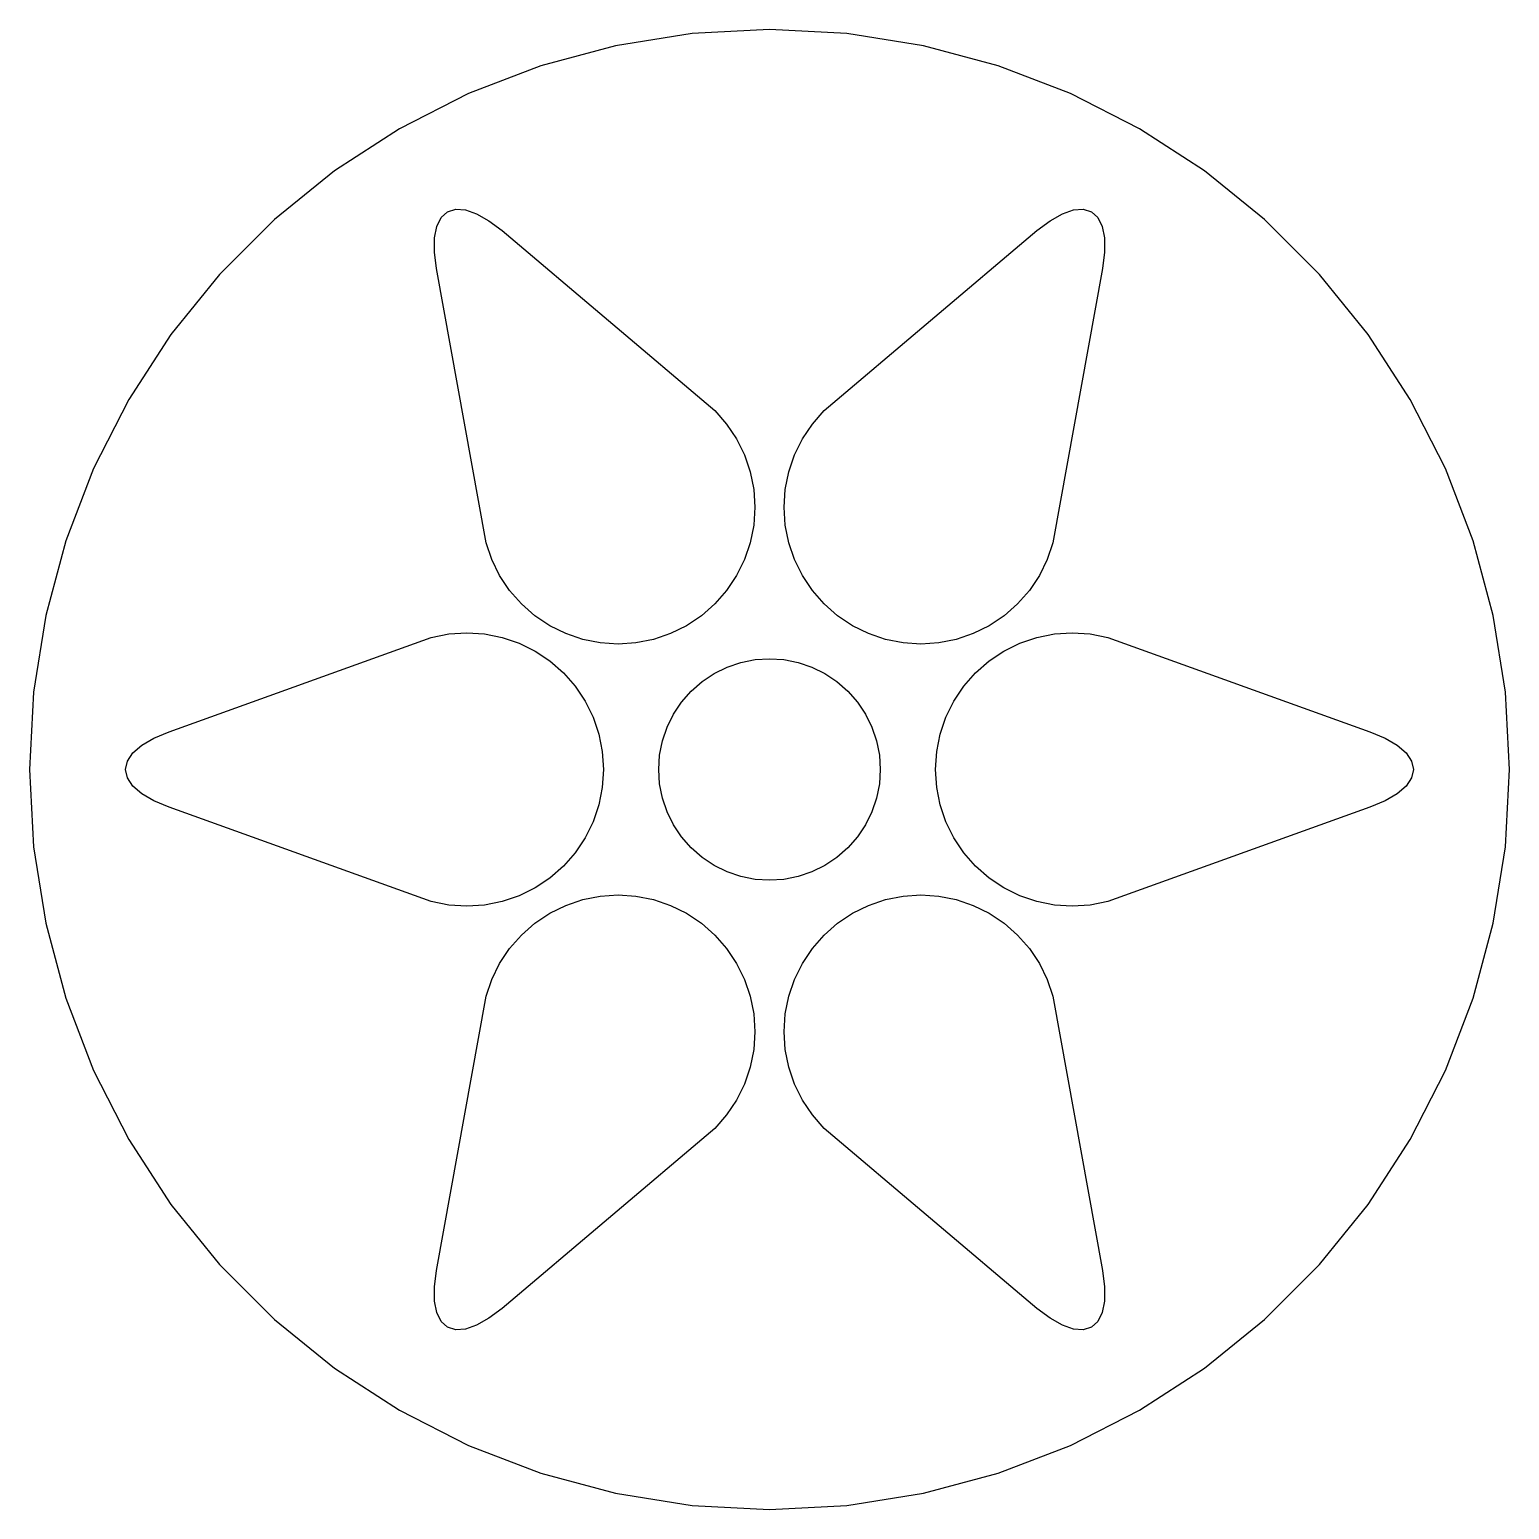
# Model space of a CAD drawing. Extents: x -241 to 241, y -212 to 212.
# Drawn here: x 43.7 to 106.5, y 138.5 to 201.3 of the extents above; entities that cross this region are included whole.
import ezdxf

# ---------------------------------------------------------------- set-up
doc = ezdxf.new("R2010")
doc.units = 0
doc.layers.add('LAYER_1', color=7, linetype='CONTINUOUS')

msp = doc.modelspace()

# ---------------------------------------------------------------- linework, layer by layer
at = {"layer": 'LAYER_1', "color": 64}
for points, knots in [([(102.2753, 185.5729), (102.2753, 185.5729), (103.7669, 182.646), (103.7669, 182.646), (103.7669, 182.646), (103.7669, 182.646), (104.9441, 179.5793), (104.9441, 179.5793), (104.9441, 179.5793), (104.9441, 179.5793), (105.7943, 176.4059), (105.7943, 176.4059), (105.7943, 176.4059), (105.7943, 176.4059), (106.3083, 173.1614), (106.3083, 173.1614), (106.3083, 173.1614), (106.3083, 173.1614), (106.4801, 169.8807), (106.4801, 169.8807), (106.4801, 169.8807), (106.4801, 169.8807), (106.3083, 166.6001), (106.3083, 166.6001), (106.3083, 166.6001), (106.3083, 166.6001), (105.7943, 163.3556), (105.7943, 163.3556), (105.7943, 163.3556), (105.7943, 163.3556), (104.9441, 160.1824), (104.9441, 160.1824), (104.9441, 160.1824), (104.9441, 160.1824), (103.7669, 157.1154), (103.7669, 157.1154), (103.7669, 157.1154), (103.7669, 157.1154), (102.2753, 154.1885), (102.2753, 154.1885), (102.2753, 154.1885), (102.2753, 154.1885), (100.486, 151.4335), (100.486, 151.4335), (100.486, 151.4335), (100.486, 151.4335), (98.4188, 148.8806), (98.4188, 148.8806), (98.4188, 148.8806), (98.4188, 148.8806), (96.0961, 146.5575), (96.0961, 146.5575), (96.0961, 146.5575), (96.0961, 146.5575), (93.543, 144.4901), (93.543, 144.4901), (93.543, 144.4901), (93.543, 144.4901), (90.7878, 142.7009), (90.7878, 142.7009), (90.7878, 142.7009), (90.7878, 142.7009), (87.8608, 141.2098), (87.8608, 141.2098), (87.8608, 141.2098), (87.8608, 141.2098), (84.7938, 140.0324), (84.7938, 140.0324), (84.7938, 140.0324), (84.7938, 140.0324), (81.6209, 139.182), (81.6209, 139.182), (81.6209, 139.182), (81.6209, 139.182), (78.376, 138.6682), (78.376, 138.6682), (78.376, 138.6682), (78.376, 138.6682), (75.0956, 138.4962), (75.0956, 138.4962), (75.0956, 138.4962), (75.0956, 138.4962), (71.8151, 138.6682), (71.8151, 138.6682), (71.8151, 138.6682), (71.8151, 138.6682), (68.5702, 139.182), (68.5702, 139.182), (68.5702, 139.182), (68.5702, 139.182), (65.3973, 140.0324), (65.3973, 140.0324), (65.3973, 140.0324), (65.3973, 140.0324), (62.3303, 141.2098), (62.3303, 141.2098), (62.3303, 141.2098), (62.3303, 141.2098), (59.4033, 142.7009), (59.4033, 142.7009), (59.4033, 142.7009), (59.4033, 142.7009), (56.6481, 144.4901), (56.6481, 144.4901), (56.6481, 144.4901), (56.6481, 144.4901), (54.0954, 146.5575), (54.0954, 146.5575), (54.0954, 146.5575), (54.0954, 146.5575), (51.7724, 148.8806), (51.7724, 148.8806), (51.7724, 148.8806), (51.7724, 148.8806), (49.7051, 151.4335), (49.7051, 151.4335), (49.7051, 151.4335), (49.7051, 151.4335), (47.9158, 154.1885), (47.9158, 154.1885), (47.9158, 154.1885), (47.9158, 154.1885), (46.4242, 157.1154), (46.4242, 157.1154), (46.4242, 157.1154), (46.4242, 157.1154), (45.247, 160.1824), (45.247, 160.1824), (45.247, 160.1824), (45.247, 160.1824), (44.3968, 163.3556), (44.3968, 163.3556), (44.3968, 163.3556), (44.3968, 163.3556), (43.8828, 166.6001), (43.8828, 166.6001), (43.8828, 166.6001), (43.8828, 166.6001), (43.711, 169.8807), (43.711, 169.8807), (43.711, 169.8807), (43.711, 169.8807), (43.8828, 173.1614), (43.8828, 173.1614), (43.8828, 173.1614), (43.8828, 173.1614), (44.3968, 176.4059), (44.3968, 176.4059), (44.3968, 176.4059), (44.3968, 176.4059), (45.247, 179.5793), (45.247, 179.5793), (45.247, 179.5793), (45.247, 179.5793), (46.4242, 182.646), (46.4242, 182.646), (46.4242, 182.646), (46.4242, 182.646), (47.9158, 185.5729), (47.9158, 185.5729), (47.9158, 185.5729), (47.9158, 185.5729), (49.7051, 188.3281), (49.7051, 188.3281), (49.7051, 188.3281), (49.7051, 188.3281), (51.7724, 190.8812), (51.7724, 190.8812), (51.7724, 190.8812), (51.7724, 190.8812), (54.0954, 193.2042), (54.0954, 193.2042), (54.0954, 193.2042), (54.0954, 193.2042), (56.6481, 195.2714), (56.6481, 195.2714), (56.6481, 195.2714), (56.6481, 195.2714), (59.4033, 197.0607), (59.4033, 197.0607), (59.4033, 197.0607), (59.4033, 197.0607), (62.3303, 198.552), (62.3303, 198.552), (62.3303, 198.552), (62.3303, 198.552), (65.3973, 199.7291), (65.3973, 199.7291), (65.3973, 199.7291), (65.3973, 199.7291), (68.5702, 200.5793), (68.5702, 200.5793), (68.5702, 200.5793), (68.5702, 200.5793), (71.8151, 201.0933), (71.8151, 201.0933), (71.8151, 201.0933), (71.8151, 201.0933), (75.0956, 201.2651), (75.0956, 201.2651), (75.0956, 201.2651), (75.0956, 201.2651), (78.376, 201.0933), (78.376, 201.0933), (78.376, 201.0933), (78.376, 201.0933), (81.6209, 200.5793), (81.6209, 200.5793), (81.6209, 200.5793), (81.6209, 200.5793), (84.7938, 199.7291), (84.7938, 199.7291), (84.7938, 199.7291), (84.7938, 199.7291), (87.8608, 198.552), (87.8608, 198.552), (87.8608, 198.552), (87.8608, 198.552), (90.7878, 197.0607), (90.7878, 197.0607), (90.7878, 197.0607), (90.7878, 197.0607), (93.543, 195.2714), (93.543, 195.2714), (93.543, 195.2714), (93.543, 195.2714), (96.0961, 193.2042), (96.0961, 193.2042), (96.0961, 193.2042), (96.0961, 193.2042), (98.4188, 190.8812), (98.4188, 190.8812), (98.4188, 190.8812), (98.4188, 190.8812), (100.486, 188.3281), (100.486, 188.3281), (100.486, 188.3281), (100.486, 188.3281), (102.2753, 185.5729), (102.2753, 185.5729)], [0, 0, 0, 0, 0.0163934, 0.0163934, 0.0163934, 0.0163934, 0.0327869, 0.0327869, 0.0327869, 0.0327869, 0.0491803, 0.0491803, 0.0491803, 0.0491803, 0.0655738, 0.0655738, 0.0655738, 0.0655738, 0.0819672, 0.0819672, 0.0819672, 0.0819672, 0.0983607, 0.0983607, 0.0983607, 0.0983607, 0.1147541, 0.1147541, 0.1147541, 0.1147541, 0.1311475, 0.1311475, 0.1311475, 0.1311475, 0.147541, 0.147541, 0.147541, 0.147541, 0.1639344, 0.1639344, 0.1639344, 0.1639344, 0.1803279, 0.1803279, 0.1803279, 0.1803279, 0.1967213, 0.1967213, 0.1967213, 0.1967213, 0.2131148, 0.2131148, 0.2131148, 0.2131148, 0.2295082, 0.2295082, 0.2295082, 0.2295082, 0.2459016, 0.2459016, 0.2459016, 0.2459016, 0.2622951, 0.2622951, 0.2622951, 0.2622951, 0.2786885, 0.2786885, 0.2786885, 0.2786885, 0.295082, 0.295082, 0.295082, 0.295082, 0.3114754, 0.3114754, 0.3114754, 0.3114754, 0.3278689, 0.3278689, 0.3278689, 0.3278689, 0.3442623, 0.3442623, 0.3442623, 0.3442623, 0.3606557, 0.3606557, 0.3606557, 0.3606557, 0.3770492, 0.3770492, 0.3770492, 0.3770492, 0.3934426, 0.3934426, 0.3934426, 0.3934426, 0.4098361, 0.4098361, 0.4098361, 0.4098361, 0.4262295, 0.4262295, 0.4262295, 0.4262295, 0.442623, 0.442623, 0.442623, 0.442623, 0.4590164, 0.4590164, 0.4590164, 0.4590164, 0.4754098, 0.4754098, 0.4754098, 0.4754098, 0.4918033, 0.4918033, 0.4918033, 0.4918033, 0.5081967, 0.5081967, 0.5081967, 0.5081967, 0.5245902, 0.5245902, 0.5245902, 0.5245902, 0.5409836, 0.5409836, 0.5409836, 0.5409836, 0.557377, 0.557377, 0.557377, 0.557377, 0.5737705, 0.5737705, 0.5737705, 0.5737705, 0.5901639, 0.5901639, 0.5901639, 0.5901639, 0.6065574, 0.6065574, 0.6065574, 0.6065574, 0.6229508, 0.6229508, 0.6229508, 0.6229508, 0.6393443, 0.6393443, 0.6393443, 0.6393443, 0.6557377, 0.6557377, 0.6557377, 0.6557377, 0.6721311, 0.6721311, 0.6721311, 0.6721311, 0.6885246, 0.6885246, 0.6885246, 0.6885246, 0.704918, 0.704918, 0.704918, 0.704918, 0.7213115, 0.7213115, 0.7213115, 0.7213115, 0.7377049, 0.7377049, 0.7377049, 0.7377049, 0.7540984, 0.7540984, 0.7540984, 0.7540984, 0.7704918, 0.7704918, 0.7704918, 0.7704918, 0.7868852, 0.7868852, 0.7868852, 0.7868852, 0.8032787, 0.8032787, 0.8032787, 0.8032787, 0.8196721, 0.8196721, 0.8196721, 0.8196721, 0.8360656, 0.8360656, 0.8360656, 0.8360656, 0.852459, 0.852459, 0.852459, 0.852459, 0.8688525, 0.8688525, 0.8688525, 0.8688525, 0.8852459, 0.8852459, 0.8852459, 0.8852459, 0.9016393, 0.9016393, 0.9016393, 0.9016393, 0.9180328, 0.9180328, 0.9180328, 0.9180328, 0.9344262, 0.9344262, 0.9344262, 0.9344262, 0.9508197, 0.9508197, 0.9508197, 0.9508197, 0.9672131, 0.9672131, 0.9672131, 0.9672131, 1, 1, 1, 1]), ([(70.1754, 175.3999), (70.1754, 175.3999), (70.894, 175.6439), (70.894, 175.6439), (70.894, 175.6439), (70.894, 175.6439), (71.5745, 175.9794), (71.5745, 175.9794), (71.5745, 175.9794), (71.5745, 175.9794), (72.2052, 176.401), (72.2052, 176.401), (72.2052, 176.401), (72.2052, 176.401), (72.776, 176.9012), (72.776, 176.9012), (72.776, 176.9012), (72.776, 176.9012), (73.2763, 177.472), (73.2763, 177.472), (73.2763, 177.472), (73.2763, 177.472), (73.6979, 178.1028), (73.6979, 178.1028), (73.6979, 178.1028), (73.6979, 178.1028), (74.0333, 178.7834), (74.0333, 178.7834), (74.0333, 178.7834), (74.0333, 178.7834), (74.2775, 179.502), (74.2775, 179.502), (74.2775, 179.502), (74.2775, 179.502), (74.4253, 180.2464), (74.4253, 180.2464), (74.4253, 180.2464), (74.4253, 180.2464), (74.475, 181.0033), (74.475, 181.0033), (74.475, 181.0033), (74.475, 181.0033), (74.4253, 181.7609), (74.4253, 181.7609), (74.4253, 181.7609), (74.4253, 181.7609), (74.2775, 182.5052), (74.2775, 182.5052), (74.2775, 182.5052), (74.2775, 182.5052), (74.0333, 183.2234), (74.0333, 183.2234), (74.0333, 183.2234), (74.0333, 183.2234), (73.6979, 183.9042), (73.6979, 183.9042), (73.6979, 183.9042), (73.6979, 183.9042), (73.2763, 184.535), (73.2763, 184.535), (73.2763, 184.535), (73.2763, 184.535), (72.776, 185.1054), (72.776, 185.1054), (72.776, 185.1054), (72.776, 185.1054), (63.7506, 192.7385), (63.7506, 192.7385), (63.7506, 192.7385), (63.7506, 192.7385), (63.1946, 193.1601), (63.1946, 193.1601), (63.1946, 193.1601), (63.1946, 193.1601), (62.6735, 193.456), (62.6735, 193.456), (62.6735, 193.456), (62.6735, 193.456), (62.1991, 193.6197), (62.1991, 193.6197), (62.1991, 193.6197), (62.1991, 193.6197), (61.7838, 193.6469), (61.7838, 193.6469), (61.7838, 193.6469), (61.7838, 193.6469), (61.4378, 193.5368), (61.4378, 193.5368), (61.4378, 193.5368), (61.4378, 193.5368), (61.1693, 193.292), (61.1693, 193.292), (61.1693, 193.292), (61.1693, 193.292), (60.9852, 192.9188), (60.9852, 192.9188), (60.9852, 192.9188), (60.9852, 192.9188), (60.8899, 192.4264), (60.8899, 192.4264), (60.8899, 192.4264), (60.8899, 192.4264), (60.8857, 191.827), (60.8857, 191.827), (60.8857, 191.827), (60.8857, 191.827), (60.9725, 191.1348), (60.9725, 191.1348), (60.9725, 191.1348), (60.9725, 191.1348), (63.0704, 179.502), (63.0704, 179.502), (63.0704, 179.502), (63.0704, 179.502), (63.3142, 178.7834), (63.3142, 178.7834), (63.3142, 178.7834), (63.3142, 178.7834), (63.6497, 178.1028), (63.6497, 178.1028), (63.6497, 178.1028), (63.6497, 178.1028), (64.0716, 177.472), (64.0716, 177.472), (64.0716, 177.472), (64.0716, 177.472), (64.5718, 176.9012), (64.5718, 176.9012), (64.5718, 176.9012), (64.5718, 176.9012), (65.1423, 176.401), (65.1423, 176.401), (65.1423, 176.401), (65.1423, 176.401), (65.7734, 175.9794), (65.7734, 175.9794), (65.7734, 175.9794), (65.7734, 175.9794), (66.4539, 175.6439), (66.4539, 175.6439), (66.4539, 175.6439), (66.4539, 175.6439), (67.1725, 175.3999), (67.1725, 175.3999), (67.1725, 175.3999), (67.1725, 175.3999), (67.9165, 175.252), (67.9165, 175.252), (67.9165, 175.252), (67.9165, 175.252), (68.6739, 175.2023), (68.6739, 175.2023), (68.6739, 175.2023), (68.6739, 175.2023), (69.431, 175.252), (69.431, 175.252), (69.431, 175.252), (69.431, 175.252), (70.1754, 175.3999), (70.1754, 175.3999)], [0, 0, 0, 0, 0.0243902, 0.0243902, 0.0243902, 0.0243902, 0.0487805, 0.0487805, 0.0487805, 0.0487805, 0.0731707, 0.0731707, 0.0731707, 0.0731707, 0.097561, 0.097561, 0.097561, 0.097561, 0.1219512, 0.1219512, 0.1219512, 0.1219512, 0.1463415, 0.1463415, 0.1463415, 0.1463415, 0.1707317, 0.1707317, 0.1707317, 0.1707317, 0.195122, 0.195122, 0.195122, 0.195122, 0.2195122, 0.2195122, 0.2195122, 0.2195122, 0.2439024, 0.2439024, 0.2439024, 0.2439024, 0.2682927, 0.2682927, 0.2682927, 0.2682927, 0.2926829, 0.2926829, 0.2926829, 0.2926829, 0.3170732, 0.3170732, 0.3170732, 0.3170732, 0.3414634, 0.3414634, 0.3414634, 0.3414634, 0.3658537, 0.3658537, 0.3658537, 0.3658537, 0.3902439, 0.3902439, 0.3902439, 0.3902439, 0.4146341, 0.4146341, 0.4146341, 0.4146341, 0.4390244, 0.4390244, 0.4390244, 0.4390244, 0.4634146, 0.4634146, 0.4634146, 0.4634146, 0.4878049, 0.4878049, 0.4878049, 0.4878049, 0.5121951, 0.5121951, 0.5121951, 0.5121951, 0.5365854, 0.5365854, 0.5365854, 0.5365854, 0.5609756, 0.5609756, 0.5609756, 0.5609756, 0.5853659, 0.5853659, 0.5853659, 0.5853659, 0.6097561, 0.6097561, 0.6097561, 0.6097561, 0.6341463, 0.6341463, 0.6341463, 0.6341463, 0.6585366, 0.6585366, 0.6585366, 0.6585366, 0.6829268, 0.6829268, 0.6829268, 0.6829268, 0.7073171, 0.7073171, 0.7073171, 0.7073171, 0.7317073, 0.7317073, 0.7317073, 0.7317073, 0.7560976, 0.7560976, 0.7560976, 0.7560976, 0.7804878, 0.7804878, 0.7804878, 0.7804878, 0.804878, 0.804878, 0.804878, 0.804878, 0.8292683, 0.8292683, 0.8292683, 0.8292683, 0.8536585, 0.8536585, 0.8536585, 0.8536585, 0.8780488, 0.8780488, 0.8780488, 0.8780488, 0.902439, 0.902439, 0.902439, 0.902439, 0.9268293, 0.9268293, 0.9268293, 0.9268293, 0.9512195, 0.9512195, 0.9512195, 0.9512195, 1, 1, 1, 1]), ([(75.9136, 179.502), (75.9136, 179.502), (76.1578, 178.7834), (76.1578, 178.7834), (76.1578, 178.7834), (76.1578, 178.7834), (76.4933, 178.1028), (76.4933, 178.1028), (76.4933, 178.1028), (76.4933, 178.1028), (76.9148, 177.472), (76.9148, 177.472), (76.9148, 177.472), (76.9148, 177.472), (77.4151, 176.9012), (77.4151, 176.9012), (77.4151, 176.9012), (77.4151, 176.9012), (77.9859, 176.401), (77.9859, 176.401), (77.9859, 176.401), (77.9859, 176.401), (78.6166, 175.9794), (78.6166, 175.9794), (78.6166, 175.9794), (78.6166, 175.9794), (79.2971, 175.6439), (79.2971, 175.6439), (79.2971, 175.6439), (79.2971, 175.6439), (80.0157, 175.3999), (80.0157, 175.3999), (80.0157, 175.3999), (80.0157, 175.3999), (80.7601, 175.252), (80.7601, 175.252), (80.7601, 175.252), (80.7601, 175.252), (81.5172, 175.2023), (81.5172, 175.2023), (81.5172, 175.2023), (81.5172, 175.2023), (82.2746, 175.252), (82.2746, 175.252), (82.2746, 175.252), (82.2746, 175.252), (83.0186, 175.3999), (83.0186, 175.3999), (83.0186, 175.3999), (83.0186, 175.3999), (83.7372, 175.6439), (83.7372, 175.6439), (83.7372, 175.6439), (83.7372, 175.6439), (84.4181, 175.9794), (84.4181, 175.9794), (84.4181, 175.9794), (84.4181, 175.9794), (85.0488, 176.401), (85.0488, 176.401), (85.0488, 176.401), (85.0488, 176.401), (85.6193, 176.9012), (85.6193, 176.9012), (85.6193, 176.9012), (85.6193, 176.9012), (86.1199, 177.472), (86.1199, 177.472), (86.1199, 177.472), (86.1199, 177.472), (86.5414, 178.1028), (86.5414, 178.1028), (86.5414, 178.1028), (86.5414, 178.1028), (86.8769, 178.7834), (86.8769, 178.7834), (86.8769, 178.7834), (86.8769, 178.7834), (87.1207, 179.502), (87.1207, 179.502), (87.1207, 179.502), (87.1207, 179.502), (89.2187, 191.1348), (89.2187, 191.1348), (89.2187, 191.1348), (89.2187, 191.1348), (89.3058, 191.827), (89.3058, 191.827), (89.3058, 191.827), (89.3058, 191.827), (89.3016, 192.4264), (89.3016, 192.4264), (89.3016, 192.4264), (89.3016, 192.4264), (89.206, 192.9188), (89.206, 192.9188), (89.206, 192.9188), (89.206, 192.9188), (89.0218, 193.292), (89.0218, 193.292), (89.0218, 193.292), (89.0218, 193.292), (88.7533, 193.5368), (88.7533, 193.5368), (88.7533, 193.5368), (88.7533, 193.5368), (88.4073, 193.6469), (88.4073, 193.6469), (88.4073, 193.6469), (88.4073, 193.6469), (87.9921, 193.6197), (87.9921, 193.6197), (87.9921, 193.6197), (87.9921, 193.6197), (87.5179, 193.456), (87.5179, 193.456), (87.5179, 193.456), (87.5179, 193.456), (86.9965, 193.1601), (86.9965, 193.1601), (86.9965, 193.1601), (86.9965, 193.1601), (86.4405, 192.7385), (86.4405, 192.7385), (86.4405, 192.7385), (86.4405, 192.7385), (77.4151, 185.1054), (77.4151, 185.1054), (77.4151, 185.1054), (77.4151, 185.1054), (76.9148, 184.535), (76.9148, 184.535), (76.9148, 184.535), (76.9148, 184.535), (76.4933, 183.9042), (76.4933, 183.9042), (76.4933, 183.9042), (76.4933, 183.9042), (76.1578, 183.2234), (76.1578, 183.2234), (76.1578, 183.2234), (76.1578, 183.2234), (75.9136, 182.5052), (75.9136, 182.5052), (75.9136, 182.5052), (75.9136, 182.5052), (75.7658, 181.7609), (75.7658, 181.7609), (75.7658, 181.7609), (75.7658, 181.7609), (75.7161, 181.0033), (75.7161, 181.0033), (75.7161, 181.0033), (75.7161, 181.0033), (75.7658, 180.2464), (75.7658, 180.2464), (75.7658, 180.2464), (75.7658, 180.2464), (75.9136, 179.502), (75.9136, 179.502)], [0, 0, 0, 0, 0.0243902, 0.0243902, 0.0243902, 0.0243902, 0.0487805, 0.0487805, 0.0487805, 0.0487805, 0.0731707, 0.0731707, 0.0731707, 0.0731707, 0.097561, 0.097561, 0.097561, 0.097561, 0.1219512, 0.1219512, 0.1219512, 0.1219512, 0.1463415, 0.1463415, 0.1463415, 0.1463415, 0.1707317, 0.1707317, 0.1707317, 0.1707317, 0.195122, 0.195122, 0.195122, 0.195122, 0.2195122, 0.2195122, 0.2195122, 0.2195122, 0.2439024, 0.2439024, 0.2439024, 0.2439024, 0.2682927, 0.2682927, 0.2682927, 0.2682927, 0.2926829, 0.2926829, 0.2926829, 0.2926829, 0.3170732, 0.3170732, 0.3170732, 0.3170732, 0.3414634, 0.3414634, 0.3414634, 0.3414634, 0.3658537, 0.3658537, 0.3658537, 0.3658537, 0.3902439, 0.3902439, 0.3902439, 0.3902439, 0.4146341, 0.4146341, 0.4146341, 0.4146341, 0.4390244, 0.4390244, 0.4390244, 0.4390244, 0.4634146, 0.4634146, 0.4634146, 0.4634146, 0.4878049, 0.4878049, 0.4878049, 0.4878049, 0.5121951, 0.5121951, 0.5121951, 0.5121951, 0.5365854, 0.5365854, 0.5365854, 0.5365854, 0.5609756, 0.5609756, 0.5609756, 0.5609756, 0.5853659, 0.5853659, 0.5853659, 0.5853659, 0.6097561, 0.6097561, 0.6097561, 0.6097561, 0.6341463, 0.6341463, 0.6341463, 0.6341463, 0.6585366, 0.6585366, 0.6585366, 0.6585366, 0.6829268, 0.6829268, 0.6829268, 0.6829268, 0.7073171, 0.7073171, 0.7073171, 0.7073171, 0.7317073, 0.7317073, 0.7317073, 0.7317073, 0.7560976, 0.7560976, 0.7560976, 0.7560976, 0.7804878, 0.7804878, 0.7804878, 0.7804878, 0.804878, 0.804878, 0.804878, 0.804878, 0.8292683, 0.8292683, 0.8292683, 0.8292683, 0.8536585, 0.8536585, 0.8536585, 0.8536585, 0.8780488, 0.8780488, 0.8780488, 0.8780488, 0.902439, 0.902439, 0.902439, 0.902439, 0.9268293, 0.9268293, 0.9268293, 0.9268293, 0.9512195, 0.9512195, 0.9512195, 0.9512195, 1, 1, 1, 1]), ([(67.8559, 168.3793), (67.8559, 168.3793), (68.0037, 169.1237), (68.0037, 169.1237), (68.0037, 169.1237), (68.0037, 169.1237), (68.0534, 169.8807), (68.0534, 169.8807), (68.0534, 169.8807), (68.0534, 169.8807), (68.0037, 170.6381), (68.0037, 170.6381), (68.0037, 170.6381), (68.0037, 170.6381), (67.8559, 171.382), (67.8559, 171.382), (67.8559, 171.382), (67.8559, 171.382), (67.6117, 172.1006), (67.6117, 172.1006), (67.6117, 172.1006), (67.6117, 172.1006), (67.2762, 172.7815), (67.2762, 172.7815), (67.2762, 172.7815), (67.2762, 172.7815), (66.8547, 173.4123), (66.8547, 173.4123), (66.8547, 173.4123), (66.8547, 173.4123), (66.3541, 173.9828), (66.3541, 173.9828), (66.3541, 173.9828), (66.3541, 173.9828), (65.7836, 174.4831), (65.7836, 174.4831), (65.7836, 174.4831), (65.7836, 174.4831), (65.1529, 174.9049), (65.1529, 174.9049), (65.1529, 174.9049), (65.1529, 174.9049), (64.472, 175.2404), (64.472, 175.2404), (64.472, 175.2404), (64.472, 175.2404), (63.7538, 175.4841), (63.7538, 175.4841), (63.7538, 175.4841), (63.7538, 175.4841), (63.0094, 175.6323), (63.0094, 175.6323), (63.0094, 175.6323), (63.0094, 175.6323), (62.252, 175.682), (62.252, 175.682), (62.252, 175.682), (62.252, 175.682), (61.4949, 175.6323), (61.4949, 175.6323), (61.4949, 175.6323), (61.4949, 175.6323), (60.7506, 175.4841), (60.7506, 175.4841), (60.7506, 175.4841), (60.7506, 175.4841), (49.6275, 171.4848), (49.6275, 171.4848), (49.6275, 171.4848), (49.6275, 171.4848), (48.9847, 171.2142), (48.9847, 171.2142), (48.9847, 171.2142), (48.9847, 171.2142), (48.4675, 170.9104), (48.4675, 170.9104), (48.4675, 170.9104), (48.4675, 170.9104), (48.0887, 170.5817), (48.0887, 170.5817), (48.0887, 170.5817), (48.0887, 170.5817), (47.8576, 170.2355), (47.8576, 170.2355), (47.8576, 170.2355), (47.8576, 170.2355), (47.78, 169.8807), (47.78, 169.8807), (47.78, 169.8807), (47.78, 169.8807), (47.8576, 169.5258), (47.8576, 169.5258), (47.8576, 169.5258), (47.8576, 169.5258), (48.0887, 169.18), (48.0887, 169.18), (48.0887, 169.18), (48.0887, 169.18), (48.4675, 168.851), (48.4675, 168.851), (48.4675, 168.851), (48.4675, 168.851), (48.9847, 168.5475), (48.9847, 168.5475), (48.9847, 168.5475), (48.9847, 168.5475), (49.6275, 168.277), (49.6275, 168.277), (49.6275, 168.277), (49.6275, 168.277), (60.7506, 164.2772), (60.7506, 164.2772), (60.7506, 164.2772), (60.7506, 164.2772), (61.4949, 164.1294), (61.4949, 164.1294), (61.4949, 164.1294), (61.4949, 164.1294), (62.252, 164.0795), (62.252, 164.0795), (62.252, 164.0795), (62.252, 164.0795), (63.0094, 164.1294), (63.0094, 164.1294), (63.0094, 164.1294), (63.0094, 164.1294), (63.7538, 164.2772), (63.7538, 164.2772), (63.7538, 164.2772), (63.7538, 164.2772), (64.472, 164.5213), (64.472, 164.5213), (64.472, 164.5213), (64.472, 164.5213), (65.1529, 164.8567), (65.1529, 164.8567), (65.1529, 164.8567), (65.1529, 164.8567), (65.7836, 165.2783), (65.7836, 165.2783), (65.7836, 165.2783), (65.7836, 165.2783), (66.3541, 165.7786), (66.3541, 165.7786), (66.3541, 165.7786), (66.3541, 165.7786), (66.8547, 166.3493), (66.8547, 166.3493), (66.8547, 166.3493), (66.8547, 166.3493), (67.2762, 166.9801), (67.2762, 166.9801), (67.2762, 166.9801), (67.2762, 166.9801), (67.6117, 167.6607), (67.6117, 167.6607), (67.6117, 167.6607), (67.6117, 167.6607), (67.8559, 168.3793), (67.8559, 168.3793)], [0, 0, 0, 0, 0.0243902, 0.0243902, 0.0243902, 0.0243902, 0.0487805, 0.0487805, 0.0487805, 0.0487805, 0.0731707, 0.0731707, 0.0731707, 0.0731707, 0.097561, 0.097561, 0.097561, 0.097561, 0.1219512, 0.1219512, 0.1219512, 0.1219512, 0.1463415, 0.1463415, 0.1463415, 0.1463415, 0.1707317, 0.1707317, 0.1707317, 0.1707317, 0.195122, 0.195122, 0.195122, 0.195122, 0.2195122, 0.2195122, 0.2195122, 0.2195122, 0.2439024, 0.2439024, 0.2439024, 0.2439024, 0.2682927, 0.2682927, 0.2682927, 0.2682927, 0.2926829, 0.2926829, 0.2926829, 0.2926829, 0.3170732, 0.3170732, 0.3170732, 0.3170732, 0.3414634, 0.3414634, 0.3414634, 0.3414634, 0.3658537, 0.3658537, 0.3658537, 0.3658537, 0.3902439, 0.3902439, 0.3902439, 0.3902439, 0.4146341, 0.4146341, 0.4146341, 0.4146341, 0.4390244, 0.4390244, 0.4390244, 0.4390244, 0.4634146, 0.4634146, 0.4634146, 0.4634146, 0.4878049, 0.4878049, 0.4878049, 0.4878049, 0.5121951, 0.5121951, 0.5121951, 0.5121951, 0.5365854, 0.5365854, 0.5365854, 0.5365854, 0.5609756, 0.5609756, 0.5609756, 0.5609756, 0.5853659, 0.5853659, 0.5853659, 0.5853659, 0.6097561, 0.6097561, 0.6097561, 0.6097561, 0.6341463, 0.6341463, 0.6341463, 0.6341463, 0.6585366, 0.6585366, 0.6585366, 0.6585366, 0.6829268, 0.6829268, 0.6829268, 0.6829268, 0.7073171, 0.7073171, 0.7073171, 0.7073171, 0.7317073, 0.7317073, 0.7317073, 0.7317073, 0.7560976, 0.7560976, 0.7560976, 0.7560976, 0.7804878, 0.7804878, 0.7804878, 0.7804878, 0.804878, 0.804878, 0.804878, 0.804878, 0.8292683, 0.8292683, 0.8292683, 0.8292683, 0.8536585, 0.8536585, 0.8536585, 0.8536585, 0.8780488, 0.8780488, 0.8780488, 0.8780488, 0.902439, 0.902439, 0.902439, 0.902439, 0.9268293, 0.9268293, 0.9268293, 0.9268293, 0.9512195, 0.9512195, 0.9512195, 0.9512195, 1, 1, 1, 1]), ([(100.5636, 171.4848), (100.5636, 171.4848), (89.4406, 175.4841), (89.4406, 175.4841), (89.4406, 175.4841), (89.4406, 175.4841), (88.6962, 175.6323), (88.6962, 175.6323), (88.6962, 175.6323), (88.6962, 175.6323), (87.9391, 175.682), (87.9391, 175.682), (87.9391, 175.682), (87.9391, 175.682), (87.1817, 175.6323), (87.1817, 175.6323), (87.1817, 175.6323), (87.1817, 175.6323), (86.4377, 175.4841), (86.4377, 175.4841), (86.4377, 175.4841), (86.4377, 175.4841), (85.7191, 175.2404), (85.7191, 175.2404), (85.7191, 175.2404), (85.7191, 175.2404), (85.0386, 174.9049), (85.0386, 174.9049), (85.0386, 174.9049), (85.0386, 174.9049), (84.4075, 174.4831), (84.4075, 174.4831), (84.4075, 174.4831), (84.4075, 174.4831), (83.837, 173.9828), (83.837, 173.9828), (83.837, 173.9828), (83.837, 173.9828), (83.3364, 173.4123), (83.3364, 173.4123), (83.3364, 173.4123), (83.3364, 173.4123), (82.9149, 172.7815), (82.9149, 172.7815), (82.9149, 172.7815), (82.9149, 172.7815), (82.5794, 172.1006), (82.5794, 172.1006), (82.5794, 172.1006), (82.5794, 172.1006), (82.3356, 171.382), (82.3356, 171.382), (82.3356, 171.382), (82.3356, 171.382), (82.1874, 170.6381), (82.1874, 170.6381), (82.1874, 170.6381), (82.1874, 170.6381), (82.1377, 169.8807), (82.1377, 169.8807), (82.1377, 169.8807), (82.1377, 169.8807), (82.1874, 169.1237), (82.1874, 169.1237), (82.1874, 169.1237), (82.1874, 169.1237), (82.3356, 168.3793), (82.3356, 168.3793), (82.3356, 168.3793), (82.3356, 168.3793), (82.5794, 167.6607), (82.5794, 167.6607), (82.5794, 167.6607), (82.5794, 167.6607), (82.9149, 166.9801), (82.9149, 166.9801), (82.9149, 166.9801), (82.9149, 166.9801), (83.3364, 166.3493), (83.3364, 166.3493), (83.3364, 166.3493), (83.3364, 166.3493), (83.837, 165.7786), (83.837, 165.7786), (83.837, 165.7786), (83.837, 165.7786), (84.4075, 165.2783), (84.4075, 165.2783), (84.4075, 165.2783), (84.4075, 165.2783), (85.0386, 164.8567), (85.0386, 164.8567), (85.0386, 164.8567), (85.0386, 164.8567), (85.7191, 164.5213), (85.7191, 164.5213), (85.7191, 164.5213), (85.7191, 164.5213), (86.4377, 164.2772), (86.4377, 164.2772), (86.4377, 164.2772), (86.4377, 164.2772), (87.1817, 164.1294), (87.1817, 164.1294), (87.1817, 164.1294), (87.1817, 164.1294), (87.9391, 164.0795), (87.9391, 164.0795), (87.9391, 164.0795), (87.9391, 164.0795), (88.6962, 164.1294), (88.6962, 164.1294), (88.6962, 164.1294), (88.6962, 164.1294), (89.4406, 164.2772), (89.4406, 164.2772), (89.4406, 164.2772), (89.4406, 164.2772), (100.5636, 168.277), (100.5636, 168.277), (100.5636, 168.277), (100.5636, 168.277), (101.2064, 168.5475), (101.2064, 168.5475), (101.2064, 168.5475), (101.2064, 168.5475), (101.7236, 168.851), (101.7236, 168.851), (101.7236, 168.851), (101.7236, 168.851), (102.1025, 169.18), (102.1025, 169.18), (102.1025, 169.18), (102.1025, 169.18), (102.3335, 169.5258), (102.3335, 169.5258), (102.3335, 169.5258), (102.3335, 169.5258), (102.4111, 169.8807), (102.4111, 169.8807), (102.4111, 169.8807), (102.4111, 169.8807), (102.3335, 170.2355), (102.3335, 170.2355), (102.3335, 170.2355), (102.3335, 170.2355), (102.1025, 170.5817), (102.1025, 170.5817), (102.1025, 170.5817), (102.1025, 170.5817), (101.7236, 170.9104), (101.7236, 170.9104), (101.7236, 170.9104), (101.7236, 170.9104), (101.2064, 171.2142), (101.2064, 171.2142), (101.2064, 171.2142), (101.2064, 171.2142), (100.5636, 171.4848), (100.5636, 171.4848)], [0, 0, 0, 0, 0.0243902, 0.0243902, 0.0243902, 0.0243902, 0.0487805, 0.0487805, 0.0487805, 0.0487805, 0.0731707, 0.0731707, 0.0731707, 0.0731707, 0.097561, 0.097561, 0.097561, 0.097561, 0.1219512, 0.1219512, 0.1219512, 0.1219512, 0.1463415, 0.1463415, 0.1463415, 0.1463415, 0.1707317, 0.1707317, 0.1707317, 0.1707317, 0.195122, 0.195122, 0.195122, 0.195122, 0.2195122, 0.2195122, 0.2195122, 0.2195122, 0.2439024, 0.2439024, 0.2439024, 0.2439024, 0.2682927, 0.2682927, 0.2682927, 0.2682927, 0.2926829, 0.2926829, 0.2926829, 0.2926829, 0.3170732, 0.3170732, 0.3170732, 0.3170732, 0.3414634, 0.3414634, 0.3414634, 0.3414634, 0.3658537, 0.3658537, 0.3658537, 0.3658537, 0.3902439, 0.3902439, 0.3902439, 0.3902439, 0.4146341, 0.4146341, 0.4146341, 0.4146341, 0.4390244, 0.4390244, 0.4390244, 0.4390244, 0.4634146, 0.4634146, 0.4634146, 0.4634146, 0.4878049, 0.4878049, 0.4878049, 0.4878049, 0.5121951, 0.5121951, 0.5121951, 0.5121951, 0.5365854, 0.5365854, 0.5365854, 0.5365854, 0.5609756, 0.5609756, 0.5609756, 0.5609756, 0.5853659, 0.5853659, 0.5853659, 0.5853659, 0.6097561, 0.6097561, 0.6097561, 0.6097561, 0.6341463, 0.6341463, 0.6341463, 0.6341463, 0.6585366, 0.6585366, 0.6585366, 0.6585366, 0.6829268, 0.6829268, 0.6829268, 0.6829268, 0.7073171, 0.7073171, 0.7073171, 0.7073171, 0.7317073, 0.7317073, 0.7317073, 0.7317073, 0.7560976, 0.7560976, 0.7560976, 0.7560976, 0.7804878, 0.7804878, 0.7804878, 0.7804878, 0.804878, 0.804878, 0.804878, 0.804878, 0.8292683, 0.8292683, 0.8292683, 0.8292683, 0.8536585, 0.8536585, 0.8536585, 0.8536585, 0.8780488, 0.8780488, 0.8780488, 0.8780488, 0.902439, 0.902439, 0.902439, 0.902439, 0.9268293, 0.9268293, 0.9268293, 0.9268293, 0.9512195, 0.9512195, 0.9512195, 0.9512195, 1, 1, 1, 1]), ([(79.4379, 168.0823), (79.4379, 168.0823), (79.6355, 168.6642), (79.6355, 168.6642), (79.6355, 168.6642), (79.6355, 168.6642), (79.7554, 169.2671), (79.7554, 169.2671), (79.7554, 169.2671), (79.7554, 169.2671), (79.7956, 169.8807), (79.7956, 169.8807), (79.7956, 169.8807), (79.7956, 169.8807), (79.7554, 170.4942), (79.7554, 170.4942), (79.7554, 170.4942), (79.7554, 170.4942), (79.6355, 171.0971), (79.6355, 171.0971), (79.6355, 171.0971), (79.6355, 171.0971), (79.4379, 171.6795), (79.4379, 171.6795), (79.4379, 171.6795), (79.4379, 171.6795), (79.1659, 172.2309), (79.1659, 172.2309), (79.1659, 172.2309), (79.1659, 172.2309), (78.8244, 172.7421), (78.8244, 172.7421), (78.8244, 172.7421), (78.8244, 172.7421), (78.4191, 173.2041), (78.4191, 173.2041), (78.4191, 173.2041), (78.4191, 173.2041), (77.9569, 173.6095), (77.9569, 173.6095), (77.9569, 173.6095), (77.9569, 173.6095), (77.4458, 173.951), (77.4458, 173.951), (77.4458, 173.951), (77.4458, 173.951), (76.894, 174.2231), (76.894, 174.2231), (76.894, 174.2231), (76.894, 174.2231), (76.3119, 174.4205), (76.3119, 174.4205), (76.3119, 174.4205), (76.3119, 174.4205), (75.709, 174.5406), (75.709, 174.5406), (75.709, 174.5406), (75.709, 174.5406), (75.0956, 174.5807), (75.0956, 174.5807), (75.0956, 174.5807), (75.0956, 174.5807), (74.4821, 174.5406), (74.4821, 174.5406), (74.4821, 174.5406), (74.4821, 174.5406), (73.8792, 174.4205), (73.8792, 174.4205), (73.8792, 174.4205), (73.8792, 174.4205), (73.2971, 174.2231), (73.2971, 174.2231), (73.2971, 174.2231), (73.2971, 174.2231), (72.7457, 173.951), (72.7457, 173.951), (72.7457, 173.951), (72.7457, 173.951), (72.2345, 173.6095), (72.2345, 173.6095), (72.2345, 173.6095), (72.2345, 173.6095), (71.772, 173.2041), (71.772, 173.2041), (71.772, 173.2041), (71.772, 173.2041), (71.3667, 172.7421), (71.3667, 172.7421), (71.3667, 172.7421), (71.3667, 172.7421), (71.0252, 172.2309), (71.0252, 172.2309), (71.0252, 172.2309), (71.0252, 172.2309), (70.7532, 171.6795), (70.7532, 171.6795), (70.7532, 171.6795), (70.7532, 171.6795), (70.5557, 171.0971), (70.5557, 171.0971), (70.5557, 171.0971), (70.5557, 171.0971), (70.4357, 170.4942), (70.4357, 170.4942), (70.4357, 170.4942), (70.4357, 170.4942), (70.3955, 169.8807), (70.3955, 169.8807), (70.3955, 169.8807), (70.3955, 169.8807), (70.4357, 169.2671), (70.4357, 169.2671), (70.4357, 169.2671), (70.4357, 169.2671), (70.5557, 168.6642), (70.5557, 168.6642), (70.5557, 168.6642), (70.5557, 168.6642), (70.7532, 168.0823), (70.7532, 168.0823), (70.7532, 168.0823), (70.7532, 168.0823), (71.0252, 167.5308), (71.0252, 167.5308), (71.0252, 167.5308), (71.0252, 167.5308), (71.3667, 167.0197), (71.3667, 167.0197), (71.3667, 167.0197), (71.3667, 167.0197), (71.772, 166.5574), (71.772, 166.5574), (71.772, 166.5574), (71.772, 166.5574), (72.2345, 166.1521), (72.2345, 166.1521), (72.2345, 166.1521), (72.2345, 166.1521), (72.7457, 165.8103), (72.7457, 165.8103), (72.7457, 165.8103), (72.7457, 165.8103), (73.2971, 165.5387), (73.2971, 165.5387), (73.2971, 165.5387), (73.2971, 165.5387), (73.8792, 165.3408), (73.8792, 165.3408), (73.8792, 165.3408), (73.8792, 165.3408), (74.4821, 165.2208), (74.4821, 165.2208), (74.4821, 165.2208), (74.4821, 165.2208), (75.0956, 165.1809), (75.0956, 165.1809), (75.0956, 165.1809), (75.0956, 165.1809), (75.709, 165.2208), (75.709, 165.2208), (75.709, 165.2208), (75.709, 165.2208), (76.3119, 165.3408), (76.3119, 165.3408), (76.3119, 165.3408), (76.3119, 165.3408), (76.894, 165.5387), (76.894, 165.5387), (76.894, 165.5387), (76.894, 165.5387), (77.4458, 165.8103), (77.4458, 165.8103), (77.4458, 165.8103), (77.4458, 165.8103), (77.9569, 166.1521), (77.9569, 166.1521), (77.9569, 166.1521), (77.9569, 166.1521), (78.4191, 166.5574), (78.4191, 166.5574), (78.4191, 166.5574), (78.4191, 166.5574), (78.8244, 167.0197), (78.8244, 167.0197), (78.8244, 167.0197), (78.8244, 167.0197), (79.1659, 167.5308), (79.1659, 167.5308), (79.1659, 167.5308), (79.1659, 167.5308), (79.4379, 168.0823), (79.4379, 168.0823)], [0, 0, 0, 0, 0.0204082, 0.0204082, 0.0204082, 0.0204082, 0.0408163, 0.0408163, 0.0408163, 0.0408163, 0.0612245, 0.0612245, 0.0612245, 0.0612245, 0.0816327, 0.0816327, 0.0816327, 0.0816327, 0.1020408, 0.1020408, 0.1020408, 0.1020408, 0.122449, 0.122449, 0.122449, 0.122449, 0.1428571, 0.1428571, 0.1428571, 0.1428571, 0.1632653, 0.1632653, 0.1632653, 0.1632653, 0.1836735, 0.1836735, 0.1836735, 0.1836735, 0.2040816, 0.2040816, 0.2040816, 0.2040816, 0.2244898, 0.2244898, 0.2244898, 0.2244898, 0.244898, 0.244898, 0.244898, 0.244898, 0.2653061, 0.2653061, 0.2653061, 0.2653061, 0.2857143, 0.2857143, 0.2857143, 0.2857143, 0.3061224, 0.3061224, 0.3061224, 0.3061224, 0.3265306, 0.3265306, 0.3265306, 0.3265306, 0.3469388, 0.3469388, 0.3469388, 0.3469388, 0.3673469, 0.3673469, 0.3673469, 0.3673469, 0.3877551, 0.3877551, 0.3877551, 0.3877551, 0.4081633, 0.4081633, 0.4081633, 0.4081633, 0.4285714, 0.4285714, 0.4285714, 0.4285714, 0.4489796, 0.4489796, 0.4489796, 0.4489796, 0.4693878, 0.4693878, 0.4693878, 0.4693878, 0.4897959, 0.4897959, 0.4897959, 0.4897959, 0.5102041, 0.5102041, 0.5102041, 0.5102041, 0.5306122, 0.5306122, 0.5306122, 0.5306122, 0.5510204, 0.5510204, 0.5510204, 0.5510204, 0.5714286, 0.5714286, 0.5714286, 0.5714286, 0.5918367, 0.5918367, 0.5918367, 0.5918367, 0.6122449, 0.6122449, 0.6122449, 0.6122449, 0.6326531, 0.6326531, 0.6326531, 0.6326531, 0.6530612, 0.6530612, 0.6530612, 0.6530612, 0.6734694, 0.6734694, 0.6734694, 0.6734694, 0.6938776, 0.6938776, 0.6938776, 0.6938776, 0.7142857, 0.7142857, 0.7142857, 0.7142857, 0.7346939, 0.7346939, 0.7346939, 0.7346939, 0.755102, 0.755102, 0.755102, 0.755102, 0.7755102, 0.7755102, 0.7755102, 0.7755102, 0.7959184, 0.7959184, 0.7959184, 0.7959184, 0.8163265, 0.8163265, 0.8163265, 0.8163265, 0.8367347, 0.8367347, 0.8367347, 0.8367347, 0.8571429, 0.8571429, 0.8571429, 0.8571429, 0.877551, 0.877551, 0.877551, 0.877551, 0.8979592, 0.8979592, 0.8979592, 0.8979592, 0.9183673, 0.9183673, 0.9183673, 0.9183673, 0.9387755, 0.9387755, 0.9387755, 0.9387755, 0.9591837, 0.9591837, 0.9591837, 0.9591837, 1, 1, 1, 1]), ([(70.894, 164.1176), (70.894, 164.1176), (70.1754, 164.3614), (70.1754, 164.3614), (70.1754, 164.3614), (70.1754, 164.3614), (69.431, 164.5096), (69.431, 164.5096), (69.431, 164.5096), (69.431, 164.5096), (68.6739, 164.5594), (68.6739, 164.5594), (68.6739, 164.5594), (68.6739, 164.5594), (67.9165, 164.5096), (67.9165, 164.5096), (67.9165, 164.5096), (67.9165, 164.5096), (67.1725, 164.3614), (67.1725, 164.3614), (67.1725, 164.3614), (67.1725, 164.3614), (66.4539, 164.1176), (66.4539, 164.1176), (66.4539, 164.1176), (66.4539, 164.1176), (65.7734, 163.7821), (65.7734, 163.7821), (65.7734, 163.7821), (65.7734, 163.7821), (65.1423, 163.3606), (65.1423, 163.3606), (65.1423, 163.3606), (65.1423, 163.3606), (64.5718, 162.8601), (64.5718, 162.8601), (64.5718, 162.8601), (64.5718, 162.8601), (64.0716, 162.2895), (64.0716, 162.2895), (64.0716, 162.2895), (64.0716, 162.2895), (63.6497, 161.6585), (63.6497, 161.6585), (63.6497, 161.6585), (63.6497, 161.6585), (63.3142, 160.978), (63.3142, 160.978), (63.3142, 160.978), (63.3142, 160.978), (63.0704, 160.2593), (63.0704, 160.2593), (63.0704, 160.2593), (63.0704, 160.2593), (60.9725, 148.6268), (60.9725, 148.6268), (60.9725, 148.6268), (60.9725, 148.6268), (60.8857, 147.9347), (60.8857, 147.9347), (60.8857, 147.9347), (60.8857, 147.9347), (60.8899, 147.3349), (60.8899, 147.3349), (60.8899, 147.3349), (60.8899, 147.3349), (60.9852, 146.8425), (60.9852, 146.8425), (60.9852, 146.8425), (60.9852, 146.8425), (61.1693, 146.4696), (61.1693, 146.4696), (61.1693, 146.4696), (61.1693, 146.4696), (61.4378, 146.2247), (61.4378, 146.2247), (61.4378, 146.2247), (61.4378, 146.2247), (61.7838, 146.1148), (61.7838, 146.1148), (61.7838, 146.1148), (61.7838, 146.1148), (62.1991, 146.1418), (62.1991, 146.1418), (62.1991, 146.1418), (62.1991, 146.1418), (62.6735, 146.3053), (62.6735, 146.3053), (62.6735, 146.3053), (62.6735, 146.3053), (63.1946, 146.6016), (63.1946, 146.6016), (63.1946, 146.6016), (63.1946, 146.6016), (63.7506, 147.0227), (63.7506, 147.0227), (63.7506, 147.0227), (63.7506, 147.0227), (72.776, 154.6559), (72.776, 154.6559), (72.776, 154.6559), (72.776, 154.6559), (73.2763, 155.2267), (73.2763, 155.2267), (73.2763, 155.2267), (73.2763, 155.2267), (73.6979, 155.8573), (73.6979, 155.8573), (73.6979, 155.8573), (73.6979, 155.8573), (74.0333, 156.538), (74.0333, 156.538), (74.0333, 156.538), (74.0333, 156.538), (74.2775, 157.2565), (74.2775, 157.2565), (74.2775, 157.2565), (74.2775, 157.2565), (74.4253, 158.0009), (74.4253, 158.0009), (74.4253, 158.0009), (74.4253, 158.0009), (74.475, 158.758), (74.475, 158.758), (74.475, 158.758), (74.475, 158.758), (74.4253, 159.5153), (74.4253, 159.5153), (74.4253, 159.5153), (74.4253, 159.5153), (74.2775, 160.2593), (74.2775, 160.2593), (74.2775, 160.2593), (74.2775, 160.2593), (74.0333, 160.978), (74.0333, 160.978), (74.0333, 160.978), (74.0333, 160.978), (73.6979, 161.6585), (73.6979, 161.6585), (73.6979, 161.6585), (73.6979, 161.6585), (73.2763, 162.2895), (73.2763, 162.2895), (73.2763, 162.2895), (73.2763, 162.2895), (72.776, 162.8601), (72.776, 162.8601), (72.776, 162.8601), (72.776, 162.8601), (72.2052, 163.3606), (72.2052, 163.3606), (72.2052, 163.3606), (72.2052, 163.3606), (71.5745, 163.7821), (71.5745, 163.7821), (71.5745, 163.7821), (71.5745, 163.7821), (70.894, 164.1176), (70.894, 164.1176)], [0, 0, 0, 0, 0.0243902, 0.0243902, 0.0243902, 0.0243902, 0.0487805, 0.0487805, 0.0487805, 0.0487805, 0.0731707, 0.0731707, 0.0731707, 0.0731707, 0.097561, 0.097561, 0.097561, 0.097561, 0.1219512, 0.1219512, 0.1219512, 0.1219512, 0.1463415, 0.1463415, 0.1463415, 0.1463415, 0.1707317, 0.1707317, 0.1707317, 0.1707317, 0.195122, 0.195122, 0.195122, 0.195122, 0.2195122, 0.2195122, 0.2195122, 0.2195122, 0.2439024, 0.2439024, 0.2439024, 0.2439024, 0.2682927, 0.2682927, 0.2682927, 0.2682927, 0.2926829, 0.2926829, 0.2926829, 0.2926829, 0.3170732, 0.3170732, 0.3170732, 0.3170732, 0.3414634, 0.3414634, 0.3414634, 0.3414634, 0.3658537, 0.3658537, 0.3658537, 0.3658537, 0.3902439, 0.3902439, 0.3902439, 0.3902439, 0.4146341, 0.4146341, 0.4146341, 0.4146341, 0.4390244, 0.4390244, 0.4390244, 0.4390244, 0.4634146, 0.4634146, 0.4634146, 0.4634146, 0.4878049, 0.4878049, 0.4878049, 0.4878049, 0.5121951, 0.5121951, 0.5121951, 0.5121951, 0.5365854, 0.5365854, 0.5365854, 0.5365854, 0.5609756, 0.5609756, 0.5609756, 0.5609756, 0.5853659, 0.5853659, 0.5853659, 0.5853659, 0.6097561, 0.6097561, 0.6097561, 0.6097561, 0.6341463, 0.6341463, 0.6341463, 0.6341463, 0.6585366, 0.6585366, 0.6585366, 0.6585366, 0.6829268, 0.6829268, 0.6829268, 0.6829268, 0.7073171, 0.7073171, 0.7073171, 0.7073171, 0.7317073, 0.7317073, 0.7317073, 0.7317073, 0.7560976, 0.7560976, 0.7560976, 0.7560976, 0.7804878, 0.7804878, 0.7804878, 0.7804878, 0.804878, 0.804878, 0.804878, 0.804878, 0.8292683, 0.8292683, 0.8292683, 0.8292683, 0.8536585, 0.8536585, 0.8536585, 0.8536585, 0.8780488, 0.8780488, 0.8780488, 0.8780488, 0.902439, 0.902439, 0.902439, 0.902439, 0.9268293, 0.9268293, 0.9268293, 0.9268293, 0.9512195, 0.9512195, 0.9512195, 0.9512195, 1, 1, 1, 1]), ([(80.0157, 164.3614), (80.0157, 164.3614), (79.2971, 164.1176), (79.2971, 164.1176), (79.2971, 164.1176), (79.2971, 164.1176), (78.6166, 163.7821), (78.6166, 163.7821), (78.6166, 163.7821), (78.6166, 163.7821), (77.9859, 163.3606), (77.9859, 163.3606), (77.9859, 163.3606), (77.9859, 163.3606), (77.4151, 162.8601), (77.4151, 162.8601), (77.4151, 162.8601), (77.4151, 162.8601), (76.9148, 162.2895), (76.9148, 162.2895), (76.9148, 162.2895), (76.9148, 162.2895), (76.4933, 161.6585), (76.4933, 161.6585), (76.4933, 161.6585), (76.4933, 161.6585), (76.1578, 160.978), (76.1578, 160.978), (76.1578, 160.978), (76.1578, 160.978), (75.9136, 160.2593), (75.9136, 160.2593), (75.9136, 160.2593), (75.9136, 160.2593), (75.7658, 159.5153), (75.7658, 159.5153), (75.7658, 159.5153), (75.7658, 159.5153), (75.7161, 158.758), (75.7161, 158.758), (75.7161, 158.758), (75.7161, 158.758), (75.7658, 158.0009), (75.7658, 158.0009), (75.7658, 158.0009), (75.7658, 158.0009), (75.9136, 157.2565), (75.9136, 157.2565), (75.9136, 157.2565), (75.9136, 157.2565), (76.1578, 156.538), (76.1578, 156.538), (76.1578, 156.538), (76.1578, 156.538), (76.4933, 155.8573), (76.4933, 155.8573), (76.4933, 155.8573), (76.4933, 155.8573), (76.9148, 155.2267), (76.9148, 155.2267), (76.9148, 155.2267), (76.9148, 155.2267), (77.4151, 154.6559), (77.4151, 154.6559), (77.4151, 154.6559), (77.4151, 154.6559), (86.4405, 147.0227), (86.4405, 147.0227), (86.4405, 147.0227), (86.4405, 147.0227), (86.9965, 146.6016), (86.9965, 146.6016), (86.9965, 146.6016), (86.9965, 146.6016), (87.5179, 146.3053), (87.5179, 146.3053), (87.5179, 146.3053), (87.5179, 146.3053), (87.9921, 146.1418), (87.9921, 146.1418), (87.9921, 146.1418), (87.9921, 146.1418), (88.4073, 146.1148), (88.4073, 146.1148), (88.4073, 146.1148), (88.4073, 146.1148), (88.7533, 146.2247), (88.7533, 146.2247), (88.7533, 146.2247), (88.7533, 146.2247), (89.0218, 146.4696), (89.0218, 146.4696), (89.0218, 146.4696), (89.0218, 146.4696), (89.206, 146.8425), (89.206, 146.8425), (89.206, 146.8425), (89.206, 146.8425), (89.3016, 147.3349), (89.3016, 147.3349), (89.3016, 147.3349), (89.3016, 147.3349), (89.3058, 147.9347), (89.3058, 147.9347), (89.3058, 147.9347), (89.3058, 147.9347), (89.2187, 148.6268), (89.2187, 148.6268), (89.2187, 148.6268), (89.2187, 148.6268), (87.1207, 160.2593), (87.1207, 160.2593), (87.1207, 160.2593), (87.1207, 160.2593), (86.8769, 160.978), (86.8769, 160.978), (86.8769, 160.978), (86.8769, 160.978), (86.5414, 161.6585), (86.5414, 161.6585), (86.5414, 161.6585), (86.5414, 161.6585), (86.1199, 162.2895), (86.1199, 162.2895), (86.1199, 162.2895), (86.1199, 162.2895), (85.6193, 162.8601), (85.6193, 162.8601), (85.6193, 162.8601), (85.6193, 162.8601), (85.0488, 163.3606), (85.0488, 163.3606), (85.0488, 163.3606), (85.0488, 163.3606), (84.4181, 163.7821), (84.4181, 163.7821), (84.4181, 163.7821), (84.4181, 163.7821), (83.7372, 164.1176), (83.7372, 164.1176), (83.7372, 164.1176), (83.7372, 164.1176), (83.0186, 164.3614), (83.0186, 164.3614), (83.0186, 164.3614), (83.0186, 164.3614), (82.2746, 164.5096), (82.2746, 164.5096), (82.2746, 164.5096), (82.2746, 164.5096), (81.5172, 164.5594), (81.5172, 164.5594), (81.5172, 164.5594), (81.5172, 164.5594), (80.7601, 164.5096), (80.7601, 164.5096), (80.7601, 164.5096), (80.7601, 164.5096), (80.0157, 164.3614), (80.0157, 164.3614)], [0, 0, 0, 0, 0.0243902, 0.0243902, 0.0243902, 0.0243902, 0.0487805, 0.0487805, 0.0487805, 0.0487805, 0.0731707, 0.0731707, 0.0731707, 0.0731707, 0.097561, 0.097561, 0.097561, 0.097561, 0.1219512, 0.1219512, 0.1219512, 0.1219512, 0.1463415, 0.1463415, 0.1463415, 0.1463415, 0.1707317, 0.1707317, 0.1707317, 0.1707317, 0.195122, 0.195122, 0.195122, 0.195122, 0.2195122, 0.2195122, 0.2195122, 0.2195122, 0.2439024, 0.2439024, 0.2439024, 0.2439024, 0.2682927, 0.2682927, 0.2682927, 0.2682927, 0.2926829, 0.2926829, 0.2926829, 0.2926829, 0.3170732, 0.3170732, 0.3170732, 0.3170732, 0.3414634, 0.3414634, 0.3414634, 0.3414634, 0.3658537, 0.3658537, 0.3658537, 0.3658537, 0.3902439, 0.3902439, 0.3902439, 0.3902439, 0.4146341, 0.4146341, 0.4146341, 0.4146341, 0.4390244, 0.4390244, 0.4390244, 0.4390244, 0.4634146, 0.4634146, 0.4634146, 0.4634146, 0.4878049, 0.4878049, 0.4878049, 0.4878049, 0.5121951, 0.5121951, 0.5121951, 0.5121951, 0.5365854, 0.5365854, 0.5365854, 0.5365854, 0.5609756, 0.5609756, 0.5609756, 0.5609756, 0.5853659, 0.5853659, 0.5853659, 0.5853659, 0.6097561, 0.6097561, 0.6097561, 0.6097561, 0.6341463, 0.6341463, 0.6341463, 0.6341463, 0.6585366, 0.6585366, 0.6585366, 0.6585366, 0.6829268, 0.6829268, 0.6829268, 0.6829268, 0.7073171, 0.7073171, 0.7073171, 0.7073171, 0.7317073, 0.7317073, 0.7317073, 0.7317073, 0.7560976, 0.7560976, 0.7560976, 0.7560976, 0.7804878, 0.7804878, 0.7804878, 0.7804878, 0.804878, 0.804878, 0.804878, 0.804878, 0.8292683, 0.8292683, 0.8292683, 0.8292683, 0.8536585, 0.8536585, 0.8536585, 0.8536585, 0.8780488, 0.8780488, 0.8780488, 0.8780488, 0.902439, 0.902439, 0.902439, 0.902439, 0.9268293, 0.9268293, 0.9268293, 0.9268293, 0.9512195, 0.9512195, 0.9512195, 0.9512195, 1, 1, 1, 1])]:
    msp.add_open_spline(points, degree=3, knots=knots, dxfattribs=at)

doc.saveas('drawing.dxf')
